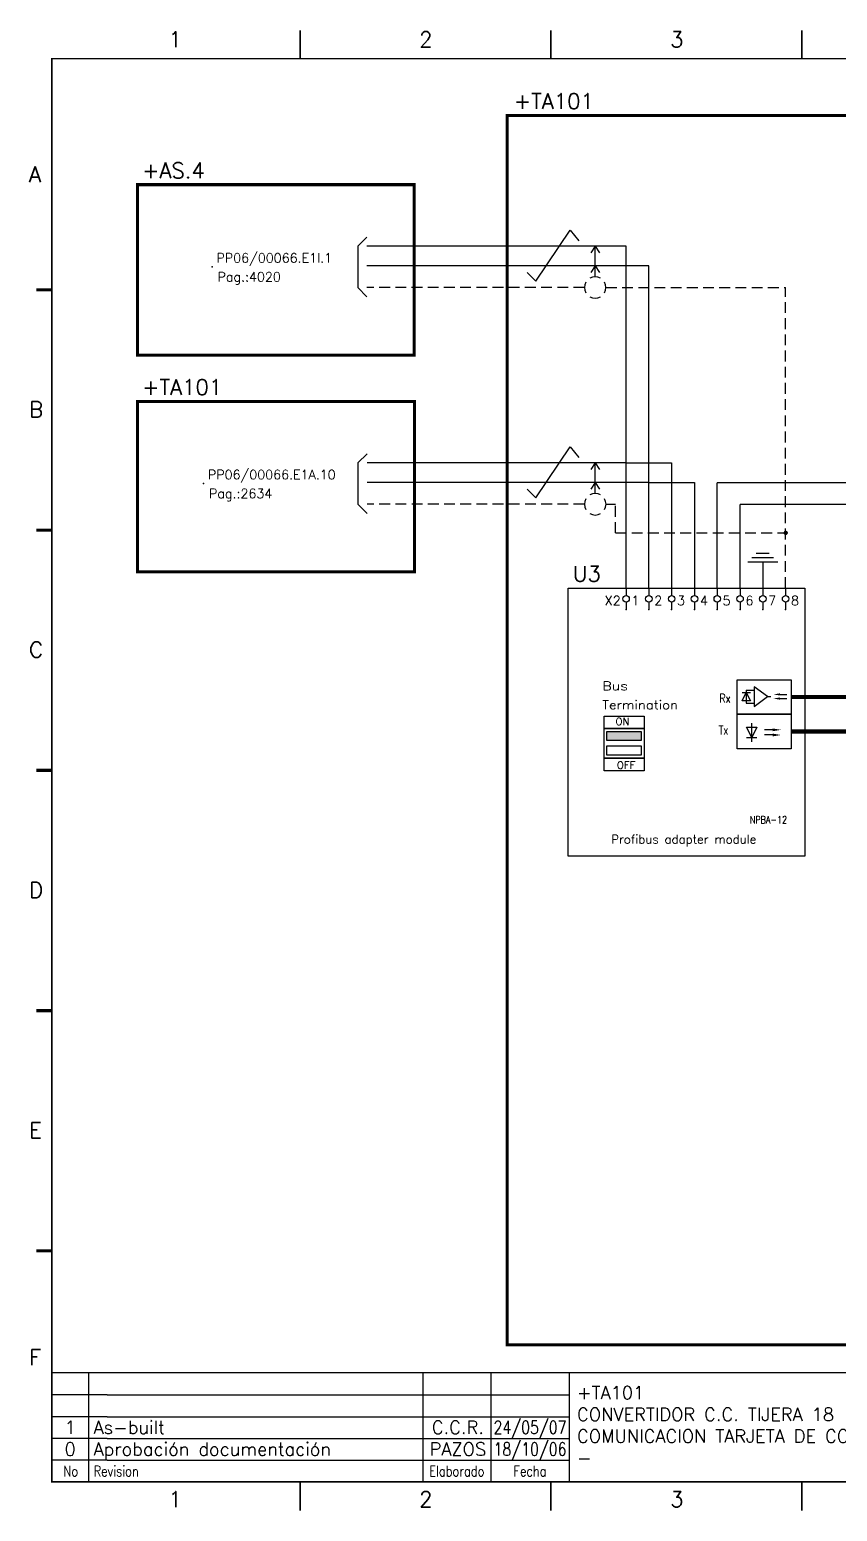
# Model space of a CAD drawing. Extents: x 883 to 1356, y -57 to 287.
# Drawn here: x 883.5 to 1070.5, y -56.6 to 286.7 of the extents above; entities that cross this region are included whole.
import ezdxf
from ezdxf.enums import TextEntityAlignment as Align

# ---------------------------------------------------------------- set-up
doc = ezdxf.new("R2010")
doc.units = 0
doc.header["$LTSCALE"] = 10
doc.header["$MEASUREMENT"] = 0
doc.linetypes.add('DASHDOT', pattern=[1, 0.5, -0.25, 0, -0.25])
doc.linetypes.add('HIDDEN', pattern=[0.375, 0.25, -0.125])
doc.layers.get('0').update_dxf_attribs({"linetype": 'CONTINUOUS'})
for name, color, linetype in [('1', 7, 'CONTINUOUS'), ('10', 5, 'CONTINUOUS'), ('102', 7, 'CONTINUOUS'), ('2', 7, 'CONTINUOUS'), ('25', 3, 'CONTINUOUS'), ('35', 2, 'CONTINUOUS'), ('8', 1, 'CONTINUOUS'), ('9', 6, 'CONTINUOUS'), ('NODE', 7, 'CONTINUOUS')]:
    doc.layers.add(name, color=color, linetype=linetype)
doc.styles.add('ABBSTYLE', font='ROMANS.SHX', dxfattribs={"width": 0.8})
doc.styles.add('LABEL', font='SIMPLEX', dxfattribs={"width": 0.8, "height": 4})
doc.styles.add('ROMANS', font='ROMANS.SHX')
doc.styles.get("Standard").update_dxf_attribs({"font": 'simplex'})

# ---------------------------------------------------------------- blocks, each defined once
blk = doc.blocks.new('NOD', base_point=(237.5, 170))
at = {"layer": 'NODE'}
blk.add_point((237.5, 170), dxfattribs=at)
blk = doc.blocks.new('$PP313')
at = {"layer": '2'}
blk.add_blockref('NOD', (0, 0), dxfattribs=at)
at = {"layer": '8'}
blk.add_attdef('1A', (1, -3.324999999999989), '', height=2.15, dxfattribs=at)
at = {"layer": '9'}
blk.add_attdef('ID', (1, 1), '', height=2.15, dxfattribs=at)
blk = doc.blocks.new('$021501')
at = {"layer": '2'}
for p, q in [((0, -6), (0, 0)), ((-3.5, -6), (3.5, -6)), ((-2.5, -7), (2.5, -7)), ((-1.5, -8), (1.5, -8))]:
    blk.add_line(p, q, dxfattribs=at)
blk.add_blockref('NOD', (0, 0), dxfattribs=at)
blk = doc.blocks.new('$$PLD12C')
for p, q in [((0, 2.499999999999972), (0, 0.75)), ((0, -0.75), (0, -2.500000000000028))]:
    blk.add_line(p, q)
at = {"layer": '2'}
blk.add_circle((0, 0), 0.75, dxfattribs=at)
for p in [(0, 2.499999999999972), (0, -2.500000000000028)]:
    blk.add_blockref('NOD', p, dxfattribs=at)
at = {"layer": '8'}
blk.add_attdef('*A', (1.25, -1.5), '', height=2.15, dxfattribs=at)
at = {"layer": '9'}
blk.add_attdef('ID', text='', height=2.15, dxfattribs=at).set_placement((-1.25, -1.5), align=Align.RIGHT)
blk = doc.blocks.new('$030107')
at = {"layer": '102'}
for centre, start, end in [((0, 0), 150.0000000000002, 209.9999999999999), ((0, 0), 60.00000000000018, 119.9999999999999), ((0, 0), 330.0000000000002, 29.99999999999989), ((0, -2.842170943040401e-14), 240.0000000000001, 299.9999999999998)]:
    blk.add_arc(centre, 2.500000000000008, start, end, dxfattribs=at)
blk = doc.blocks.new('newcajec')
at = {"layer": '1'}
for p, q in [((179.4, 20.84999999999999), (0.1303441721052074, 20.84999999999999)), ((7, 20.84999999999999), (7, 0)), ((71, 20.84999999999999), (71, 0)), ((84, 20.84999999999999), (84, 0.08964143426294768)), ((99, 20.84999999999999), (99, 0)), ((10.6, 16.64), (0, 16.64)), ((10.6, 16.64), (99.00000000000001, 16.64)), ((10.6, 12.48), (0, 12.48)), ((10.6, 12.48), (99.00000000000001, 12.48)), ((10.6, 8.32), (0, 8.32)), ((10.6, 8.32), (99.00000000000001, 8.32)), ((10.6, 4.16), (0, 4.16)), ((10.6, 4.16), (99.00000000000001, 4.16))]:
    blk.add_line(p, q, dxfattribs=at)
for points in [[(47.50000000000003, 272.5, 0.3, 0.3, 0), (47.50000000000003, 277.9125820568927, 0.3, 0.3, 0)], [(95.50000000000003, 272.5, 0.3, 0.3, 0), (95.50000000000003, 277.9125820568927, 0.3, 0.3, 0)], [(143.5000000000001, 272.5, 0.3, 0.3, 0), (143.5000000000001, 277.9125820568927, 0.3, 0.3, 0)], [(-2.989059080962793, 228.2254404700672, 0.6, 0.6, 0), (-0.1817779831361044, 228.2254404700672, 0.6, 0.6, 0)], [(-2.989059080962793, 182.2254404700672, 0.6, 0.6, 0), (-0.1817779831361044, 182.2254404700672, 0.6, 0.6, 0)], [(-2.989059080962793, 136.2254404700672, 0.6, 0.6, 0), (-0.1817779831361044, 136.2254404700672, 0.6, 0.6, 0)], [(-2.989059080962793, 90.2254404700672, 0.6, 0.6, 0), (-0.1817779831361044, 90.2254404700672, 0.6, 0.6, 0)], [(-2.989059080962793, 44.22544047006719, 0.6, 0.6, 0), (-0.1817779831361044, 44.22544047006719, 0.6, 0.6, 0)], [(47.50000000000004, -5.50000000000002, 0.3, 0.3, 0), (47.50000000000004, -0.08741794310727435, 0.3, 0.3, 0)], [(95.50000000000003, -5.50000000000002, 0.3, 0.3, 0), (95.50000000000003, -0.08741794310727435, 0.3, 0.3, 0)], [(143.5000000000001, -5.50000000000002, 0.3, 0.3, 0), (143.5000000000001, -0.08741794310727435, 0.3, 0.3, 0)]]:
    blk.add_lwpolyline(points, format="xyseb", dxfattribs=at)
at = {"layer": '1', "const_width": 0.3}
blk.add_lwpolyline([(0, 0), (0, 272.5), (383, 272.5), (383, 0)], close=True, dxfattribs=at)
at = {"layer": '1', "style": 'ROMANS'}
for s, p in [('1', (22.29321663019694, 274.6822757111598)), ('2', (70.29321663019694, 274.6822757111598)), ('3', (118.2932166301969, 274.6822757111598)), ('A', (-4.369531937893967, 248.8361050328228)), ('B', (-4.369531937893967, 203.8361050328228)), ('C', (-4.369531937893967, 157.8361050328228)), ('D', (-4.369531937893967, 111.8361050328228)), ('E', (-4.369531937893967, 65.8361050328228)), ('F', (-4.369531937893967, 22.33610503282279)), ('1', (22.29321663019694, -4.817724288840244)), ('2', (70.29321663019694, -4.817724288840244)), ('3', (118.2932166301969, -4.817724288840244))]:
    blk.add_text(s, height=3, dxfattribs=at).set_placement(p)
at = {"layer": '1', "style": 'LABEL', "width": 0.8}
for s, p in [('No', (2.226666121281127, 1.047317943107212)), ('Revision', (7.999999999999986, 1.047317943107211))]:
    blk.add_text(s, height=2, dxfattribs=at).set_placement(p)
for s, p in [('Elaborado', (77.5, 1.047317943107211)), ('Fecha', (91.5, 1.047317943107211))]:
    blk.add_text(s, height=2, dxfattribs=at).set_placement(p, align=Align.CENTER)
at = {"layer": '10', "style": 'ROMANS'}
for tag, p in [('REV41', (3.5, 18.74499999999998)), ('REV43', (77.69972273858866, 18.74499999999998)), ('REV31', (3.5, 14.58499999999999)), ('REV33', (77.69972273858866, 14.58499999999999)), ('REV21', (3.5, 10.42499999999999)), ('REV23', (77.69972273858866, 10.42499999999999)), ('REV11', (3.5, 6.265000000000002)), ('REV13', (77.69972273858866, 6.265000000000002))]:
    blk.add_attdef(tag, text='', height=2.5, dxfattribs=at).set_placement(p, align=Align.MIDDLE)
for tag, p, height in [('REV42', (7.999999999999986, 17.49499999999998), 2.5), ('SHEETNAME1', (100.5, 15.82514432423481), 2.5), ('DESIGNCHECK', (180.7368689439597, 14.83229733012664), 2.5), ('DOCUMENTTYPE', (216.431556680333, 16.80300784715599), 2.5), ('NOTA', (305.324267012746, 15.80181941457773), 3), ('REV32', (7.999999999999986, 13.33499999999999), 2.5), ('OBJECT', (216.431556680333, 12.40274635088354), 2.5), ('REV22', (7.999999999999986, 9.174999999999999), 2.5), ('SHEETNAME2', (100.5, 11.66514432423481), 2.5), ('ORDER', (305.324267012746, 7.301819414577723), 4.5), ('SHEETNAME3', (100.5, 7.505144324234807), 2.5), ('DRAWINGCHECK', (180.5313437479052, 7.714149530439984), 2.5), ('CUSTOMER', (216.431556680333, 8.084891464683468), 2.5), ('REV12', (7.999999999999986, 5.015000000000002), 2.5), ('SHEETNAME4', (100.5, 3.345144324234811), 2.5), ('USER', (180.634361454448, 0.7089454855303376), 2.5), ('DEPARTMENT', (271.9308878022507, 1.045088830057653), 2.5), ('DOCUMENT_ID', (305.324267012746, 0.9341589120460885), 4.4)]:
    blk.add_attdef(tag, p, '', height=height, dxfattribs=at)
for tag, width, p, p2 in [('REV44', 1.221199022953692, (84.52509332113708, 17.49499999999998), (98.48165358346499, 17.49499999999998)), ('REV34', 1.221199022953692, (84.52509332113708, 13.33499999999998), (98.48165358346499, 13.33499999999998)), ('REV24', 1.221199022953692, (84.52509332113708, 9.174999999999988), (98.48165358346499, 9.174999999999988)), ('REV14', 1.221199022953692, (84.52509332113708, 5.014999999999999), (98.48165358346499, 5.014999999999999)), ('CREATED2', 7.039914616041486, (282.7069601254168, 1.045088830057653), (301.1448317388588, 1.045088830057653))]:
    blk.add_attdef(tag, text='', height=2.5, dxfattribs=dict(at, width=width)).set_placement(p, p2, align=Align.FIT)
for tag, p in [('SHEET', (382, 7.433333330000005)), ('NEXTSHEET', (382, 0.5000000000000018))]:
    blk.add_attdef(tag, text='', height=2.5, dxfattribs=at).set_placement(p, align=Align.RIGHT)

msp = doc.modelspace()

# ---------------------------------------------------------------- hatches: boundary and pattern name
at = {"layer": '2'}
msp.add_hatch(color=256, dxfattribs=at).paths.add_polyline_path([(1017.067595418967, 124.0876257454887), (1017.067595418967, 121.9883992027756), (1025.03940051453, 121.9883992027756), (1025.03940051453, 124.0876257454887)])

# ---------------------------------------------------------------- linework, layer by layer
for p, q in [((959.4440091818186, 236.4987894556207), (961.5653295253783, 238.6201097991803)), ((959.4440091818186, 236.4987894556207), (959.4440091818186, 226.9336620098839)), ((1021.559461882865, 157.3158068670359), (1021.559461882865, 236.4987894556207)), ((1026.837026969293, 157.3158068670359), (1026.837026969293, 231.933662009884)), ((959.4440091818186, 226.9336620098838), (961.5653295253783, 224.8123416663242)), ((959.4626776998134, 186.2925214973818), (961.583998043373, 188.4138418409414)), ((959.4626776998134, 186.2925214973818), (959.4626776998134, 176.727394051645)), ((1042.669722228579, 176.6991571373094), (1042.669722228579, 181.6991571373093)), ((1047.947287315007, 181.6991571373093), (1042.669722228579, 181.6991571373093)), ((1163.438202048241, 181.6991571373094), (1047.947287315007, 181.6991571373093)), ((959.4626776998134, 176.7273940516449), (961.583998043373, 174.6060737080853)), ((1042.669722228579, 157.3158068670358), (1042.669722228579, 176.6991571373094)), ((1163.438202048241, 176.6991571373094), (1047.947287315007, 176.6991571373094)), ((1047.947287315007, 157.3158068670358), (1047.947287315007, 176.6991571373094))]:
    msp.add_line(p, q)
at = {"linetype": 'HIDDEN'}
msp.add_line((1058.510612511128, 157.3158068670359), (1058.510612511128, 226.933662009884), dxfattribs=at)
at = {"const_width": 0.5}
msp.add_lwpolyline([(1058.279281029123, 170.0949719499625, 1), (1058.779281029123, 170.0949719499625, 1)], format="xyb", close=True, dxfattribs=at)
msp.add_lwpolyline([(1008.163763537076, 157.3158068670359), (1062.931959045372, 157.3158068670359), (1062.931959045372, 95.17094062273208), (1008.163763537076, 95.17094062273208)], close=True)
for points in [[(1240.961255252108, 132.0633462899772, 1, 1, 0), (1059.781789271367, 132.0633462899772, 1, 1, 0)], [(1240.961255252108, 124.0633462899772, 1, 1, 0), (1059.781789271367, 124.0633462899772, 1, 1, 0)]]:
    msp.add_lwpolyline(points, format="xyseb")
at = {"layer": '2', "color": 7}
for p, q in [((1000.630644800966, 228.433662009884), (1008.630644800966, 240.2487894556207)), ((1008.630644800966, 240.2487894556207), (1010.630644800966, 237.7487894556207)), ((1021.559461882865, 236.4987894556207), (961.5653295253783, 236.4987894556207)), ((1014.397493034042, 236.4987894556207), (1013.397493034042, 234.9987894556207)), ((1014.397493034042, 236.4987894556207), (1015.397493034042, 234.9987894556207)), ((1014.397493034042, 229.433662009884), (1014.397493034042, 236.4987894556207)), ((1026.837026969293, 231.933662009884), (961.5653295253783, 231.933662009884)), ((998.6306448009657, 230.433662009884), (1000.630644800966, 228.433662009884)), ((1014.397493034042, 231.933662009884), (1013.397493034042, 230.433662009884)), ((1014.397493034042, 231.933662009884), (1015.397493034042, 230.433662009884)), ((1000.649313318961, 178.227394051645), (1008.649313318961, 190.0425214973817)), ((1008.649313318961, 190.0425214973817), (1010.649313318961, 187.5425214973817)), ((1021.57813040086, 186.2925214973818), (961.583998043373, 186.2925214973818)), ((1014.416161552037, 186.2925214973817), (1013.416161552037, 184.7925214973817)), ((1014.416161552037, 179.227394051645), (1014.416161552037, 186.2925214973817)), ((1014.416161552037, 186.2925214973817), (1015.416161552037, 184.7925214973817)), ((1021.559461882865, 186.2925214973818), (1032.106616738581, 186.2925214973818)), ((1032.106616738581, 186.2925214973818), (1032.095923537727, 157.2994741830558)), ((1026.855695487288, 181.7273940516451), (961.583998043373, 181.7273940516451)), ((998.6493133189606, 180.227394051645), (1000.649313318961, 178.227394051645)), ((1014.416161552037, 181.727394051645), (1013.416161552037, 180.227394051645)), ((1014.416161552037, 181.727394051645), (1015.416161552037, 180.227394051645)), ((1026.837026969293, 181.7273940516451), (1037.420970435047, 181.7273940516451)), ((1037.420970435047, 181.7273940516451), (1037.373488624155, 157.2994741830558)), ((1047.281789271367, 136.0633462899772), (1059.781789271367, 136.0633462899772)), ((1047.281789271367, 128.0633462899772), (1047.281789271367, 136.0633462899772)), ((1059.781789271367, 136.0633462899772), (1059.781789271367, 128.0633462899772)), ((1047.281789271367, 128.0633462899772), (1059.781789271367, 128.0633462899772)), ((1059.781789271367, 128.0633462899772), (1047.281789271367, 128.0633462899772)), ((1047.281789271367, 128.0633462899772), (1059.781789271367, 128.0633462899772)), ((1059.781789271367, 128.0633462899772), (1047.281789271367, 128.0633462899772)), ((1047.281789271367, 120.0633462899772), (1047.281789271367, 128.0633462899772)), ((1059.781789271367, 128.0633462899772), (1059.781789271367, 120.0633462899772)), ((1059.781789271367, 120.0633462899772), (1047.281789271367, 120.0633462899772))]:
    msp.add_line(p, q, dxfattribs=at)
at = {"layer": '2', "color": 7, "linetype": 'HIDDEN'}
for p, q in [((1011.897493034042, 226.933662009884), (961.5653295253783, 226.933662009884)), ((1016.897493034042, 226.933662009884), (1058.510612511128, 226.933662009884)), ((1011.916161552037, 176.727394051645), (961.583998043373, 176.727394051645)), ((1016.916161552037, 176.727394051645), (1019.109189920967, 176.727394051645)), ((1019.109189920967, 170.0786392659824), (1019.109189920967, 176.727394051645)), ((1019.109189920967, 170.0786392659824), (1058.529281029123, 170.0786392659824))]:
    msp.add_line(p, q, dxfattribs=at)
at = {"layer": '2', "color": 3, "linetype": 'DASHDOT', "const_width": 0.7}
msp.add_lwpolyline([(994.0604285524653, 266.8086213722307), (1340.93620764984, 266.8086213722307), (1340.93620764984, -18.01535727655448), (994.0604285524653, -18.01535727655448), (994.0604285524653, 266.8086213722307)], dxfattribs=at)
at = {"layer": '2', "color": 3, "linetype": 'DASHDOT'}
for points in [[(908.4072177213263, 250.7688423376624, 0.7, 0.7, 0), (972.5237088611989, 250.7688423376624, 0.7, 0.7, 0), (972.5237088611989, 211.2688423376624, 0.7, 0.7, 0), (908.4072177213263, 211.2688423376624, 0.7, 0.7, 0), (908.4072177213263, 250.7688423376624, 0.7, 0.7, 0)], [(908.4258862393212, 200.5625743794234, 0.7, 0.7, 0), (972.5423773791936, 200.5625743794234, 0.7, 0.7, 0), (972.5423773791936, 161.0625743794234, 0.7, 0.7, 0), (908.4258862393212, 161.0625743794234, 0.7, 0.7, 0), (908.4258862393212, 200.5625743794234, 0.7, 0.7, 0)]]:
    msp.add_lwpolyline(points, format="xyseb", dxfattribs=at)
at = {"layer": '2'}
for points in [[(1025.714124752333, 127.6568540543623), (1025.714124752333, 124.7675309020771), (1016.474964910203, 124.7675309020771), (1016.474964910203, 127.6568540543623)], [(1025.714124752333, 124.7675309020771), (1025.714124752333, 117.8782077497918), (1016.474964910203, 117.8782077497918), (1016.474964910203, 124.7675309020771)], [(1025.03940051453, 124.0876257454887), (1025.03940051453, 121.9883992027756), (1017.067595418967, 121.9883992027756), (1017.067595418967, 124.0876257454887)], [(1025.03940051453, 120.7215356501251), (1025.03940051453, 118.622309107412), (1017.067595418967, 118.622309107412), (1017.067595418967, 120.7215356501251)], [(1025.714124752333, 117.8782077497918), (1025.714124752333, 114.9888845975066), (1016.474964910203, 114.9888845975066), (1016.474964910203, 117.8782077497918)]]:
    msp.add_lwpolyline(points, close=True, dxfattribs=at)
at = {"layer": '35'}
for p, q in [((1054.298439461852, 132.1473462899772), (1051.226439461852, 134.4513462899772)), ((1051.226439461852, 134.4513462899772), (1051.226439461852, 129.8433462899772)), ((1048.440567158721, 131.1873462899772), (1049.400567158721, 133.1073462899772)), ((1048.440567158721, 133.1073462899772), (1050.360567158721, 133.1073462899772)), ((1050.360567158721, 131.1873462899772), (1048.440567158721, 131.1873462899772)), ((1049.400567158721, 133.6833462899772), (1049.400567158721, 130.6113462899772)), ((1049.400567158721, 133.6833462899772), (1051.226439461852, 133.6833462899772)), ((1049.400567158721, 133.1073462899772), (1050.360567158721, 131.1873462899772)), ((1049.400567158721, 130.6113462899772), (1051.226439461852, 130.6113462899772)), ((1051.226439461852, 129.8433462899772), (1054.298439461852, 132.1473462899772)), ((1054.298439461852, 132.1473462899772), (1055.066439461852, 132.1473462899772)), ((1057.213292387207, 132.6633462899772), (1058.749292387207, 132.6633462899772)), ((1057.213292387207, 131.7033462899772), (1058.749292387207, 131.7033462899772)), ((1050.64181115166, 122.6627873341525), (1049.44181115166, 125.0627873341525)), ((1049.44181115166, 125.0627873341525), (1051.84181115166, 125.0627873341525)), ((1050.64181115166, 121.7027873341525), (1050.64181115166, 126.0227873341525)), ((1051.84181115166, 125.0627873341525), (1050.64181115166, 122.6627873341525)), ((1055.511789271367, 124.4627873341525), (1053.591789271366, 124.4627873341525)), ((1049.44181115166, 122.6627873341525), (1051.84181115166, 122.6627873341525)), ((1055.511789271367, 123.2627873341525), (1053.591789271366, 123.2627873341525))]:
    msp.add_line(p, q, dxfattribs=at)
for points in [[(1057.213292387207, 132.4073462899772), (1057.213292387207, 132.9193462899772), (1055.677292387207, 132.6633462899772)], [(1057.213292387207, 131.4473462899772), (1057.213292387207, 131.9593462899772), (1055.677292387207, 131.7033462899772)], [(1055.511789271367, 124.1427873341525), (1055.511789271367, 124.7827873341525), (1057.431789271367, 124.4627873341525)], [(1055.511789271367, 122.9427873341525), (1055.511789271367, 123.5827873341525), (1057.431789271367, 123.2627873341525)]]:
    msp.add_solid(points, dxfattribs=at)

# ---------------------------------------------------------------- block references
ref = msp.add_blockref('$PP313', (925.706654375023, 231.7162257327523, -0.0007628928878773422))
ref.add_attrib('ID', 'PP06/00066.E1I.1', (926.706654375023, 232.7162257327523, -0.0007628928878773422), dxfattribs={"layer": '9', "height": 2.15, "style": 'ROMANS'})
ref.add_attrib('1A', 'Pag.:4020', (926.9671159883134, 228.3438292430016, -0.0007628928878773422), dxfattribs={"layer": '8', "height": 2.15, "style": 'ROMANS'})
ref = msp.add_blockref('$PP313', (923.7316951919406, 181.5099577745133, -0.0007628928878773422))
ref.add_attrib('ID', 'PP06/00066.E1A.10', (924.7316951919406, 182.5099577745133, -0.0007628928878773422), dxfattribs={"layer": '9', "height": 2.15, "style": 'ROMANS'})
ref.add_attrib('1A', 'Pag.:2634', (924.9921568052309, 178.1375612847626, -0.0007628928878773422), dxfattribs={"layer": '8', "height": 2.15, "style": 'ROMANS'})
at = {"layer": '2', "color": 7}
ref = msp.add_blockref('newcajec', (888.591340774166, -49.78187064667623), dxfattribs=dict(at, xscale=1.210051061999934, yscale=1.210051061999991, zscale=1.210051062))
ref.add_attrib('REV24', '24/05/07', dxfattribs={"layer": '10', "height": 3.025127655, "style": 'ROMANS', "width": 0.7281683615127691}).set_placement((990.871019713057, -38.67965215282619), (1007.759170280354, -38.67965215282619), align=Align.FIT)
ref.add_attrib('SHEETNAME3', 'COMUNICACION TARJETA DE CONTROL', (1010.201472505166, -40.70026278667267), dxfattribs={"layer": '10', "height": 3.025127655, "style": 'ROMANS'})
ref.add_attrib('SHEETNAME2', 'CONVERTIDOR C.C. TIJERA 18', (1010.201472505166, -35.66645036875259), dxfattribs={"layer": '10', "height": 3.025127655, "style": 'ROMANS'})
ref.add_attrib('SHEETNAME1', '+TA101', (1010.201472505166, -30.63263795083265), dxfattribs={"layer": '10', "height": 3.025127655, "style": 'ROMANS'})
ref.add_attrib('REV22', 'As-built', (898.271749270166, -38.67965215282619), dxfattribs={"layer": '10', "height": 3.025127655, "style": 'ROMANS'})
ref.add_attrib('REV12', 'Aprobación documentación', (898.271749270166, -43.71346457074621), dxfattribs={"layer": '10', "height": 3.025127655, "style": 'ROMANS'})
ref.add_attrib('REV21', '1', dxfattribs={"layer": '10', "height": 3.025127655, "style": 'ROMANS'}).set_placement((892.826519491166, -37.16708832532622), align=Align.MIDDLE)
ref.add_attrib('REV11', '0', dxfattribs={"layer": '10', "height": 3.025127655, "style": 'ROMANS'}).set_placement((892.826519491166, -42.20090074324621), align=Align.MIDDLE)
ref.add_attrib('SHEETNAME4', '-', (1010.201472505166, -45.73407520459261), dxfattribs={"layer": '10', "height": 3.025127655, "style": 'ROMANS'})
ref.add_attrib('REV14', '18/10/06', dxfattribs={"layer": '10', "height": 3.025127655, "style": 'ROMANS', "width": 0.7281683615127694}).set_placement((990.871019713057, -43.71346457074621), (1007.759170280354, -43.71346457074621), align=Align.FIT)
ref.add_attrib('REV23', 'C.C.R.', dxfattribs={"layer": '10', "height": 3.025127655, "style": 'ROMANS'}).set_placement((982.6119727911008, -37.16708832532622), align=Align.MIDDLE)
ref.add_attrib('REV13', 'PAZOS', dxfattribs={"layer": '10', "height": 3.025127655, "style": 'ROMANS'}).set_placement((982.6119727911008, -42.20090074324621), align=Align.MIDDLE)
for p in [(1014.397493034042, 226.933662009884), (1014.416161552037, 176.727394051645)]:
    msp.add_blockref('$030107', p, dxfattribs=at)
at = {"layer": '2', "color": 7, "rotation": 180}
msp.add_blockref('$021501', (1053.213674745098, 157.3158068670359), dxfattribs=at)
at = {"layer": '2', "color": 7}
for p, values in [((1021.559461882865, 154.8158068670359), {'ID': 'X2', '*A': '1'}), ((1026.837026969293, 154.8158068670359), {'*A': '2'}), ((1032.114592055722, 154.8158068670359), {'*A': '3'}), ((1037.39215714215, 154.8158068670359), {'*A': '4'}), ((1042.669722228579, 154.8158068670359), {'*A': '5'}), ((1047.947287315007, 154.8158068670359), {'*A': '6'}), ((1053.224852401436, 154.8158068670359), {'*A': '7'}), ((1058.502417487864, 154.8158068670359), {'*A': '8'})]:
    msp.add_blockref('$$PLD12C', p, dxfattribs=at).add_auto_attribs(values)

# ---------------------------------------------------------------- texts
for s, width, p, p2 in [('Bus       ', 0.9682105263157885, (1016.055219466294, 133.6207106306269), (1033.575219466294, 133.6207106306269)), ('Termination', 1.039322033898304, (1016.055219466294, 129.2344672067995), (1033.575219466294, 129.2344672067995))]:
    msp.add_text(s, height=2, dxfattribs=dict(width=width)).set_placement(p, p2, align=Align.FIT)
msp.add_text('Profibus adapter module', height=2).set_placement((1018.117829544158, 98.10032549995779))
at = {"layer": '102', "style": 'ROMANS'}
for s, p in [('ON', (1020.712328904451, 126.3884495980501)), ('OFF', (1021.562890864324, 116.2872252105778))]:
    msp.add_text(s, height=1.72, dxfattribs=at).set_placement(p, align=Align.MIDDLE)
at = {"layer": '2', "color": 6}
for s, p in [('+TA101', (995.5604285524653, 268.3086213722307)), ('+AS.4', (909.4837668240784, 252.2688423376624)), ('+TA101', (909.5024353420731, 202.0625743794234)), ('U3', (1009.240312639828, 158.8158068670359))]:
    msp.add_text(s, height=3.6, dxfattribs=at).set_placement(p)
at = {"layer": '25', "style": 'ABBSTYLE', "width": 0.8}
for s, height, p in [('Rx', 2, (1043.162622424439, 130.7633462899772)), ('Tx', 2, (1042.997889159671, 123.4133462899772)), ('NPBA-12', 1.7, (1050.207957920502, 102.7831781501432))]:
    msp.add_text(s, height=height, dxfattribs=at).set_placement(p)

doc.saveas('drawing.dxf')
